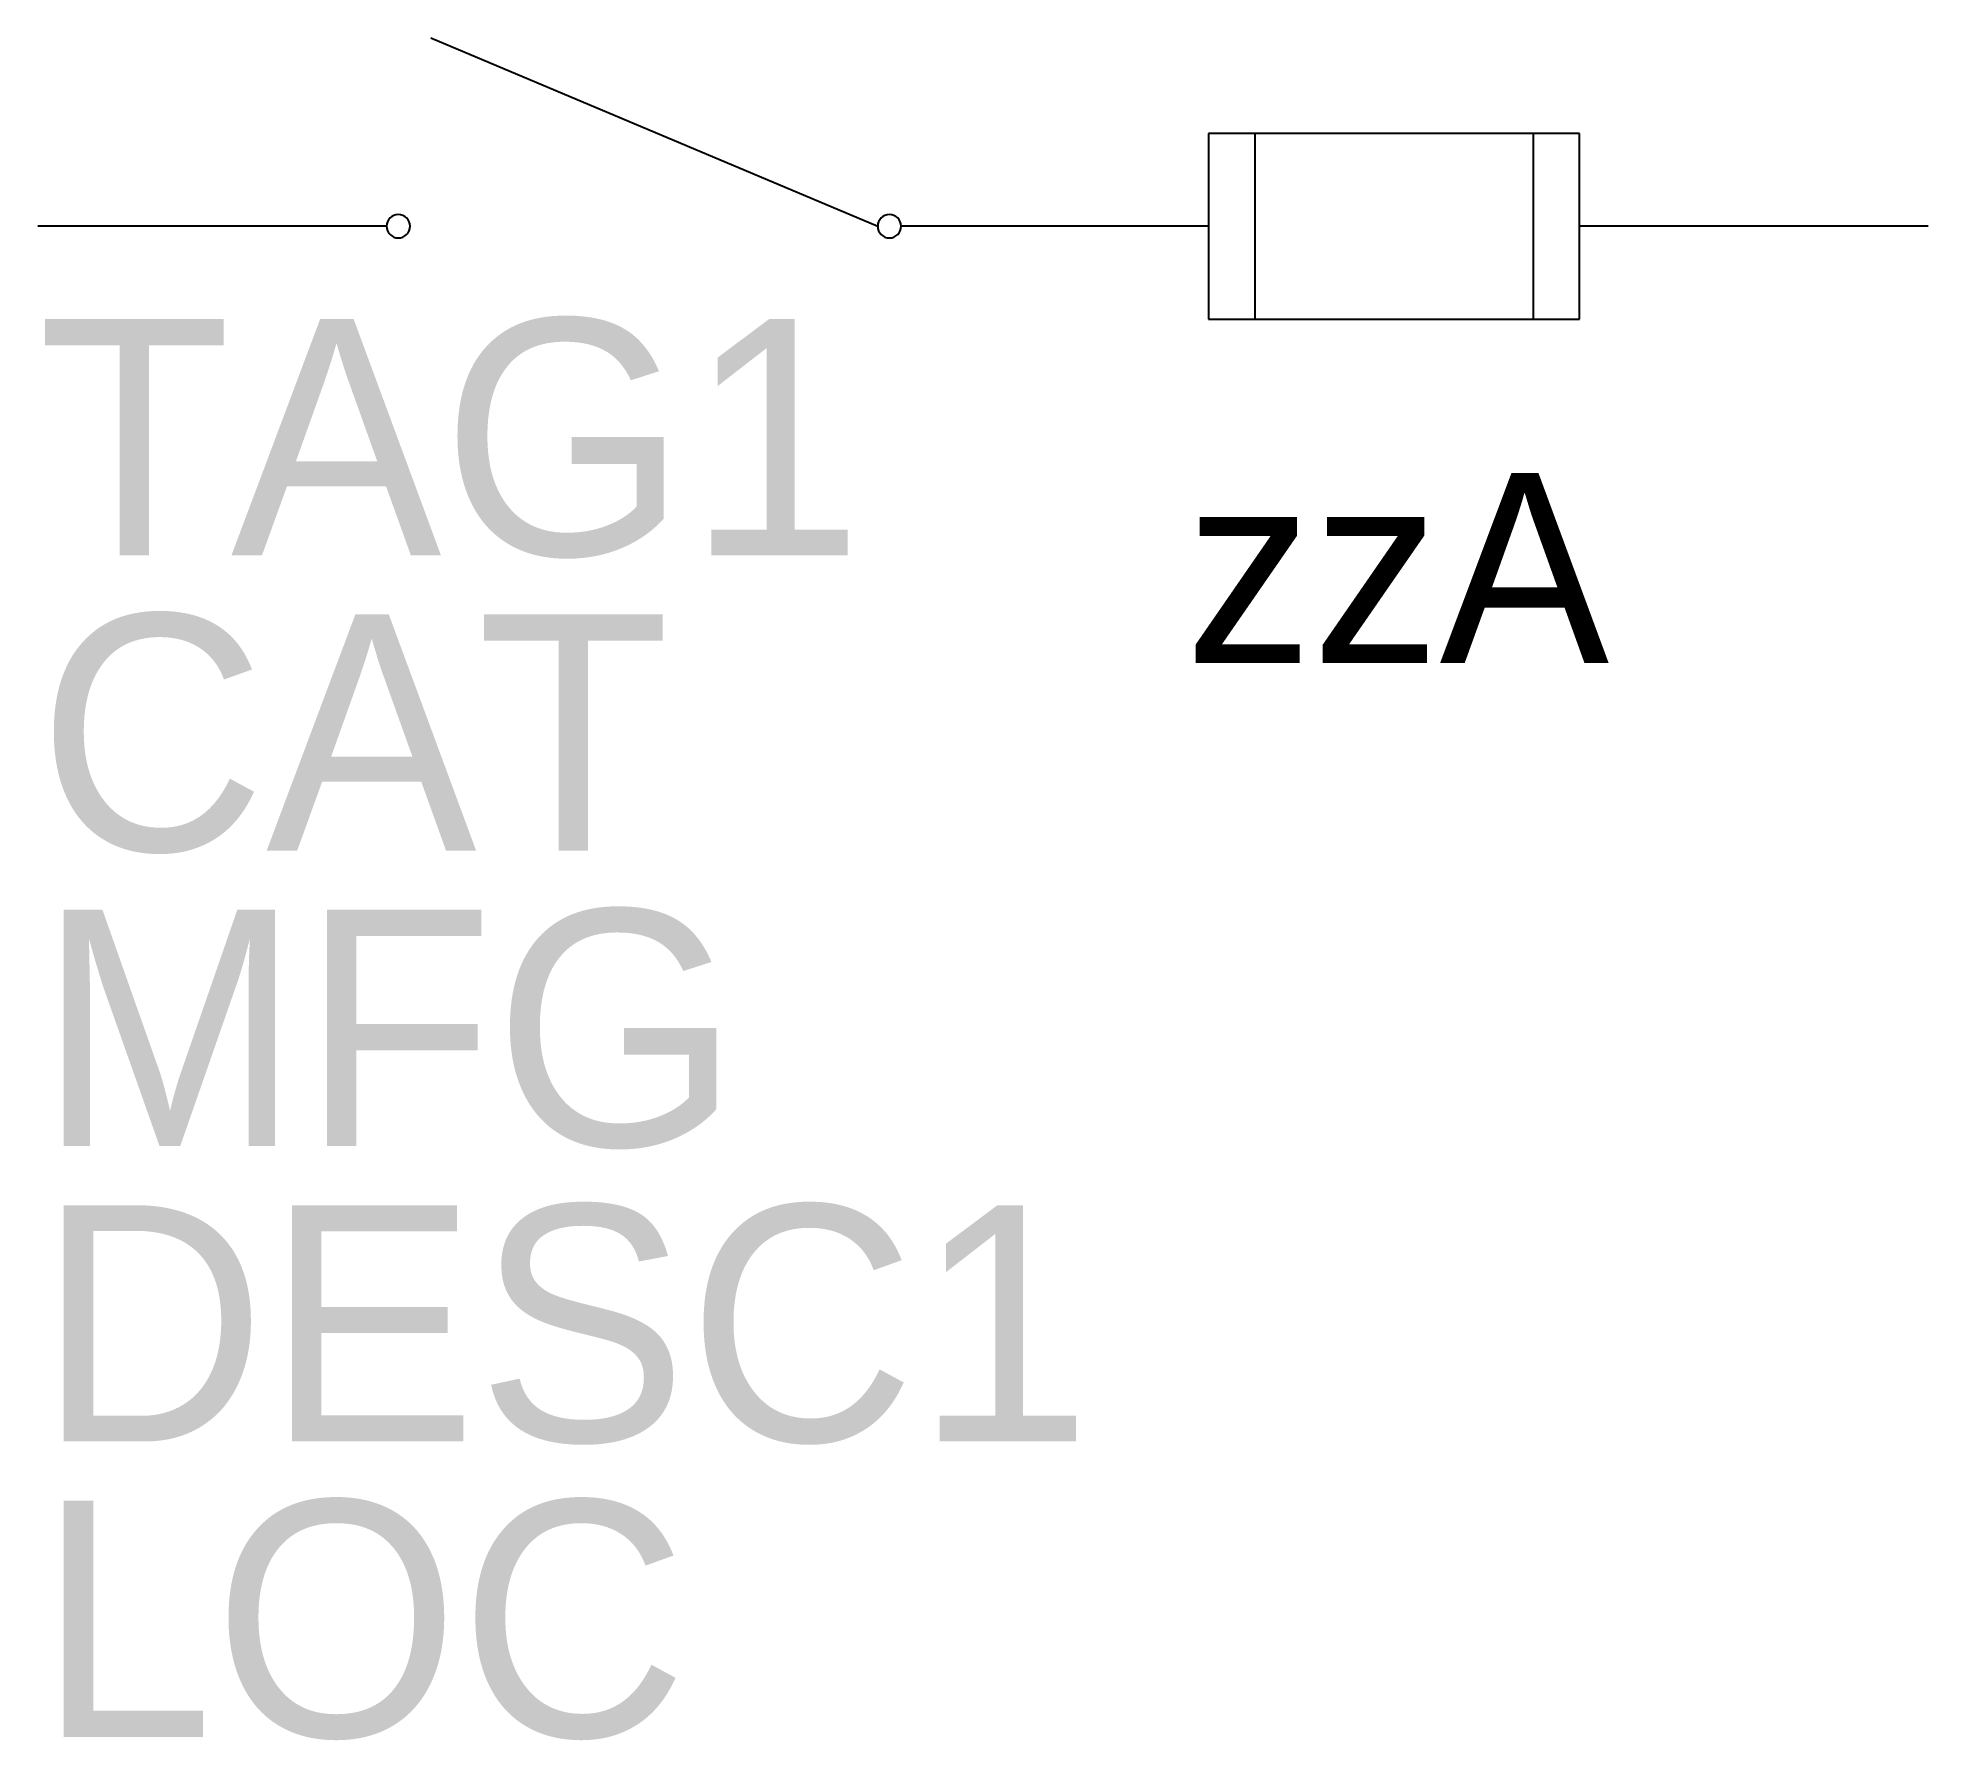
# Model space of a CAD drawing. Extents: x -0.5 to 0.5, y -0.74 to 0.17.
import ezdxf

# ---------------------------------------------------------------- set-up
doc = ezdxf.new("R2010")
doc.units = 0
doc.layers.get('0').update_dxf_attribs({"linetype": 'CONTINUOUS'})

msp = doc.modelspace()

# ---------------------------------------------------------------- linework, layer by layer
for p, q in [((-0.2921, 0.1654), (-0.0557, 0.0657)), ((0.1193, 0.1147), (0.1193, 0.0166)), ((0.3155, 0.1147), (0.1193, 0.1147)), ((0.1438, 0.1147), (0.1438, 0.0166)), ((0.291, 0.1147), (0.291, 0.0166)), ((0.3155, 0.0166), (0.3155, 0.1147)), ((-0.3155, 0.0657), (-0.5, 0.0657)), ((0.1193, 0.0657), (-0.0433, 0.0657)), ((0.5, 0.0657), (0.3155, 0.0657)), ((0.1193, 0.0166), (0.3155, 0.0166))]:
    msp.add_line(p, q)
for centre, start, end in [((-0.3093, 0.0657), 0, 180), ((-0.0495, 0.0657), 0, 180), ((-0.3093, 0.0657), 180, 0), ((-0.0495, 0.0657), 180, 0)]:
    msp.add_arc(centre, 0.0062, start, end)

# ---------------------------------------------------------------- texts
for tag, p in [('TAG1', (-0.5, -0.1084)), ('CAT', (-0.5, -0.26465)), ('MFG', (-0.5, -0.4209)), ('DESC1', (-0.5, -0.57715)), ('LOC', (-0.5, -0.7334))]:
    msp.add_attdef(tag, p, '', height=0.125)
at = {"layer": '0.0'}
msp.add_text('zzA', height=0.1006, dxfattribs=at).set_placement((0.107, -0.1654))

doc.saveas('drawing.dxf')
